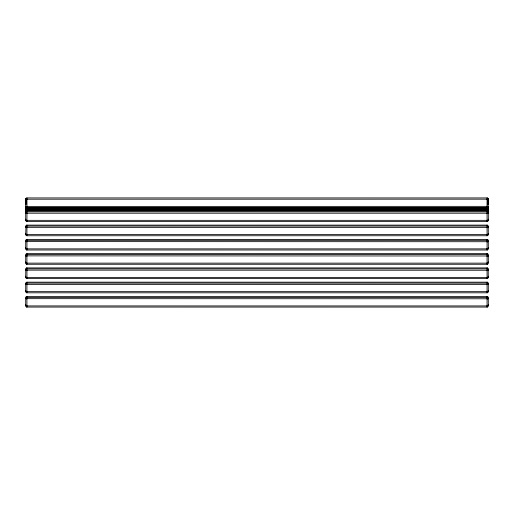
<?xml version="1.0" encoding="UTF-8"?>
<svg xmlns="http://www.w3.org/2000/svg" width="514" height="514" viewBox="0 0 514 514"><rect width="100%" height="100%" fill="white"/><g stroke="black" fill="none" stroke-linecap="round" stroke-linejoin="round"><path stroke-width="0.77" d="M26.927 221.483L26.985 221.483A1.285 1.272 0 0 1 25.7 220.21L25.713 212.096A1.285 1.272 0 0 1 26.985 210.849L487.079 210.849L487.06 221.489L26.921 221.483L26.985 210.849M26.927 235.746L26.946 225.106L487.06 225.106L487.079 235.746L26.985 235.746A1.285 1.272 0 0 1 25.7 234.474L25.97 226.282M26.927 250.016L26.985 250.01A1.285 1.272 0 0 1 25.7 248.737L25.713 240.623A1.285 1.272 0 0 1 26.985 239.376L487.079 239.376L487.06 250.016L26.921 250.01L26.953 239.37M26.927 264.28L26.985 264.273A1.285 1.272 0 0 1 25.7 263.001L25.713 254.886A1.285 1.272 0 0 1 26.985 253.64L487.079 253.64L487.06 264.28L26.921 264.273L26.934 253.64M487.908 277.387L26.799 277.438L25.7 277.264L25.816 269.105M26.927 292.807L26.985 292.807A1.285 1.272 0 0 1 25.7 291.528L25.713 283.42A1.285 1.272 0 0 1 26.985 282.167L487.079 282.167L487.06 292.807L26.921 292.807L26.927 282.167M26.927 307.07L26.985 307.07A1.285 1.272 0 0 1 25.7 305.791L25.713 297.683A1.285 1.272 0 0 1 26.985 296.43L487.079 296.43L487.06 307.07L26.921 307.07L26.934 296.43M487.073 221.483L487.015 221.483A1.285 1.272 0 0 0 488.3 220.21L488.3 212.121A1.285 1.272 0 0 0 487.015 210.849L487.073 210.843M487.073 235.753L487.015 235.746A1.285 1.272 0 0 0 488.3 234.474L488.229 226.327M487.073 250.016L487.015 250.01A1.285 1.272 0 0 0 488.3 248.737L488.3 240.648A1.285 1.272 0 0 0 487.015 239.376L487.054 239.37M487.073 264.28L487.015 264.273A1.285 1.272 0 0 0 488.3 263.001L488.3 254.912A1.285 1.272 0 0 0 487.015 253.64L487.073 253.64M488.229 269.124L488.229 277.322M487.073 292.807L487.015 292.807A1.285 1.272 0 0 0 488.3 291.528L488.3 283.439A1.285 1.272 0 0 0 487.015 282.167L487.073 282.167M487.073 307.07L487.015 307.07A1.285 1.272 0 0 0 488.3 305.791L488.3 297.702A1.285 1.272 0 0 0 487.015 296.43L487.073 296.43M26.06 213.194L25.7 213.079A1.285 1.272 0 0 1 26.985 211.807L487.021 211.813A1.285 1.272 0 0 1 488.3 213.079L488.229 213.13M487.908 227.464L25.7 227.342A1.285 1.272 0 0 1 26.985 226.07L487.021 226.076A1.285 1.272 0 0 1 488.3 227.342L488.229 227.394M487.908 241.728L25.7 241.606A1.285 1.272 0 0 1 26.985 240.334L487.015 240.334A1.285 1.272 0 0 1 488.3 241.606L488.229 241.664M487.908 255.991L25.7 255.869A1.285 1.272 0 0 1 26.985 254.597L487.021 254.603A1.285 1.272 0 0 1 488.3 255.869L488.255 255.914M487.908 270.255L25.7 270.133A1.285 1.272 0 0 1 26.985 268.861L487.021 268.873A1.285 1.272 0 0 1 488.3 270.133L488.229 270.191M487.908 284.518L25.7 284.396A1.285 1.272 0 0 1 26.985 283.124L487.021 283.137A1.285 1.272 0 0 1 488.3 284.396L488.229 284.454M487.908 298.788L25.7 298.66A1.285 1.272 0 0 1 26.985 297.388L487.021 297.4A1.285 1.272 0 0 1 488.3 298.66L488.229 298.718M25.713 212.096L25.97 212.019A1.285 1.285 0 0 1 25.7 211.26L25.816 211.235M25.816 219.182L25.713 219.227A1.285 1.272 0 0 0 25.97 220.031M25.816 233.446L25.7 233.517A1.285 1.272 0 0 0 25.97 234.294M25.751 247.735L25.713 247.754A1.285 1.272 0 0 0 25.97 248.558M25.816 261.973L25.713 262.018A1.285 1.272 0 0 0 25.97 262.821M25.816 276.236L25.713 276.288A1.285 1.272 0 0 0 25.97 277.085M25.816 290.5L25.713 290.551A1.285 1.272 0 0 0 25.97 291.354M25.816 304.763L25.7 304.841A1.285 1.272 0 0 0 25.97 305.618M25.97 212.5A1.285 1.285 0 0 1 25.7 211.717L25.713 199.201A1.285 1.285 0 0 1 26.985 197.922L487.066 197.922L487.015 210.721M488.229 206.377L488.287 206.39A1.285 1.285 0 0 1 487.015 207.682L26.985 207.682A1.285 1.285 0 0 1 25.7 206.397L487.908 206.358M488.229 206.988L488.287 206.994A1.285 1.285 0 0 1 487.015 208.286L26.985 208.286A1.285 1.285 0 0 1 25.7 207.001L25.816 206.981M488.229 207.592L488.287 207.605A1.285 1.285 0 0 1 487.015 208.896L26.985 208.896A1.285 1.285 0 0 1 25.7 207.611L25.816 207.592M488.229 208.202L488.287 208.209A1.285 1.285 0 0 1 487.015 209.5L26.985 209.5A1.285 1.285 0 0 1 25.7 208.221L25.816 208.196M488.229 208.812L488.287 208.819A1.285 1.285 0 0 1 487.015 210.11L26.985 210.11A1.285 1.285 0 0 1 25.7 208.825L25.816 208.806M25.713 199.201L487.908 199.169M25.816 199.792L25.713 199.805A1.285 1.285 0 0 1 25.97 199.027M25.816 200.402L25.7 200.421A1.285 1.285 0 0 1 25.97 199.638M25.816 201.006L25.713 201.019A1.285 1.285 0 0 1 25.97 200.248M25.816 201.617L25.713 201.629A1.285 1.285 0 0 1 25.97 200.852M25.816 202.22L25.713 202.24A1.285 1.285 0 0 1 25.97 201.462M25.816 202.831L25.713 202.844A1.285 1.285 0 0 1 25.97 202.066M25.816 203.435L25.713 203.454A1.285 1.285 0 0 1 25.97 202.677M25.816 204.045L25.713 204.058A1.285 1.285 0 0 1 25.97 203.281M25.751 209.416L25.713 209.429A1.285 1.285 0 0 0 26.484 210.618M25.816 210.02L25.713 210.033A1.285 1.285 0 0 0 26.484 211.222M25.97 210.618L25.713 210.644A1.285 1.285 0 0 0 25.97 211.434M488.229 199.528L488.3 199.509A1.285 1.285 0 0 0 487.516 198.327M488.229 200.132L488.3 200.119A1.285 1.285 0 0 0 488.03 199.336M488.229 201.353L488.3 201.334A1.285 1.285 0 0 0 488.03 200.55M488.229 201.957L488.3 201.944A1.285 1.285 0 0 0 488.03 201.154M488.229 202.567L488.3 202.548A1.285 1.285 0 0 0 488.03 201.764M488.229 203.171L488.3 203.158A1.285 1.285 0 0 0 488.03 202.375M488.229 203.782L488.3 203.762A1.285 1.285 0 0 0 488.03 202.979M488.229 204.392L488.3 204.373A1.285 1.285 0 0 0 488.03 203.589M488.229 206.718L488.3 206.699A1.285 1.285 0 0 1 487.015 207.984L26.985 207.984A1.285 1.285 0 0 1 25.7 206.699L25.816 206.724M488.229 207.322L488.3 207.309A1.285 1.285 0 0 1 487.015 208.594L26.985 208.594A1.285 1.285 0 0 1 25.7 207.309L25.751 207.322M488.229 207.932L488.3 207.913A1.285 1.285 0 0 1 487.015 209.198L26.985 209.198A1.285 1.285 0 0 1 25.7 207.913L25.816 207.939M488.229 208.543L488.3 208.523A1.285 1.285 0 0 1 487.015 209.808L26.985 209.808A1.285 1.285 0 0 1 25.7 208.523L25.816 208.543M488.229 209.147L488.3 209.134A1.285 1.285 0 0 1 487.015 210.412L26.985 210.412A1.285 1.285 0 0 1 25.7 209.134L25.816 209.153M488.229 209.757L488.3 209.738A1.285 1.285 0 0 1 487.516 210.92M488.229 210.361L488.3 210.348A1.285 1.285 0 0 1 487.683 211.44M488.229 210.971L488.3 210.952A1.285 1.285 0 0 1 488.03 211.736L488.3 199.207A1.285 1.285 0 0 0 487.015 197.922L487.073 197.922M488.216 211.582L488.3 211.562A1.285 1.285 0 0 1 488.03 212.346M487.985 220.32L487.908 220.333M487.985 227.451L487.015 227.509M487.985 255.985L487.015 256.043M487.985 270.248L487.015 270.306M487.985 284.512L487.015 284.57M487.985 291.644L487.908 291.656M487.985 298.775L487.015 298.833M487.985 241.715L487.015 241.779M487.985 277.38L487.015 277.438M488.197 200.749L488.3 200.723A1.285 1.285 0 0 0 488.03 199.94M26.927 278.543L487.079 278.537L487.06 267.897L26.921 267.903L26.985 278.537A1.285 1.272 0 0 1 25.7 277.264M487.073 225.113L487.015 225.113A1.285 1.272 0 0 1 488.3 226.385M487.073 267.903L487.015 267.903A1.285 1.272 0 0 1 488.3 269.175M26.092 199.169L26.985 199.149M26.092 206.358L26.985 206.339M26.934 197.922L26.985 210.721M26.934 267.903L26.985 267.903A1.285 1.272 0 0 0 25.7 269.175M26.934 225.106L26.985 225.113A1.285 1.272 0 0 0 25.7 226.385M487.066 278.543L487.015 278.537A1.285 1.272 0 0 0 488.3 277.264M487.015 213.246L487.799 213.214L26.13 213.207M487.015 220.377L487.799 220.345L26.13 220.339M487.015 234.647L487.799 234.609L26.13 234.602M487.015 248.911L487.799 248.872L26.13 248.866M487.015 263.174L487.799 263.136L26.13 263.129M487.015 291.701L487.799 291.663L26.092 291.656M487.015 305.965L487.799 305.933L26.13 305.92M25.97 204.521L25.7 204.521A1.285 1.285 0 0 1 25.97 203.737M488.03 204.521L488.3 204.521A1.285 1.285 0 0 0 488.03 203.737M25.7 211.717L25.97 211.717A1.285 1.285 0 0 1 25.7 210.952L25.816 210.978M487.015 199.149L488.3 199.207M487.015 206.339L487.548 206.345M26.985 213.246L25.816 213.149M26.985 220.377L26.06 220.326M26.985 227.509L26.13 227.471M26.985 234.647L26.06 234.59M26.985 241.779L26.13 241.734M26.985 248.911L26.06 248.86M26.985 256.043L26.092 255.991M26.985 263.174L26.06 263.123M26.985 270.306L26.13 270.261M26.985 277.438L26.13 277.393M26.985 284.57L26.13 284.525M26.985 291.701L26.06 291.65M26.985 298.833L26.13 298.788M26.985 305.965L26.06 305.914M487.645 206.352L488.03 206.365M488.03 210.618L488.3 210.65A1.285 1.285 0 0 1 488.03 211.434M488.184 199.792L488.3 199.811A1.285 1.285 0 0 0 488.03 199.027M488.184 200.402L488.3 200.421A1.285 1.285 0 0 0 488.03 199.638M488.184 201.006L488.3 201.032A1.285 1.285 0 0 0 488.03 200.248M488.184 201.617L488.3 201.636A1.285 1.285 0 0 0 488.03 200.852M488.184 202.22L488.3 202.246A1.285 1.285 0 0 0 488.03 201.462M488.184 202.831L488.3 202.85A1.285 1.285 0 0 0 488.03 202.066M488.184 203.435L488.3 203.46A1.285 1.285 0 0 0 488.03 202.677M488.184 204.045L488.3 204.071A1.285 1.285 0 0 0 488.03 203.281M488.184 210.02L488.3 210.04A1.285 1.285 0 0 1 487.516 211.222M488.184 211.235L488.3 211.26A1.285 1.285 0 0 1 488.03 212.044L488.3 212.121M25.771 199.528L25.713 199.516A1.285 1.285 0 0 1 26.484 198.327M25.771 200.132L25.713 200.126A1.285 1.285 0 0 1 25.97 199.336M25.771 200.743L25.713 200.736A1.285 1.285 0 0 1 25.97 199.94M25.771 201.353L25.713 201.34A1.285 1.285 0 0 1 25.97 200.55M25.771 201.957L25.7 201.944A1.285 1.285 0 0 1 25.97 201.154M25.771 202.567L25.713 202.555A1.285 1.285 0 0 1 25.97 201.764M25.771 203.171L25.713 203.165A1.285 1.285 0 0 1 25.97 202.375M25.771 203.782L25.713 203.769A1.285 1.285 0 0 1 25.97 202.979M25.771 204.392L25.713 204.379A1.285 1.285 0 0 1 25.97 203.589M25.771 209.757L25.713 209.744A1.285 1.285 0 0 0 26.484 210.92M25.771 211.582L25.713 211.569A1.285 1.285 0 0 0 25.97 212.346M488.249 209.416L488.3 209.436A1.285 1.285 0 0 1 487.516 210.618M25.751 210.361L25.713 210.354A1.285 1.285 0 0 0 26.317 211.44M488.184 219.182L488.3 219.253A1.285 1.272 0 0 1 488.03 220.031M488.184 233.446L488.3 233.517A1.285 1.272 0 0 1 488.03 234.294M488.184 261.973L488.3 262.044A1.285 1.272 0 0 1 488.03 262.821M488.184 276.236L488.3 276.307A1.285 1.272 0 0 1 488.03 277.085M488.184 290.5L488.3 290.571A1.285 1.272 0 0 1 488.03 291.354M488.184 304.763L488.3 304.841A1.285 1.272 0 0 1 488.03 305.618M488.249 247.735L488.3 247.78A1.285 1.272 0 0 1 488.03 248.558M488.3 211.717A1.285 1.285 0 0 1 488.03 212.5"/></g></svg>
